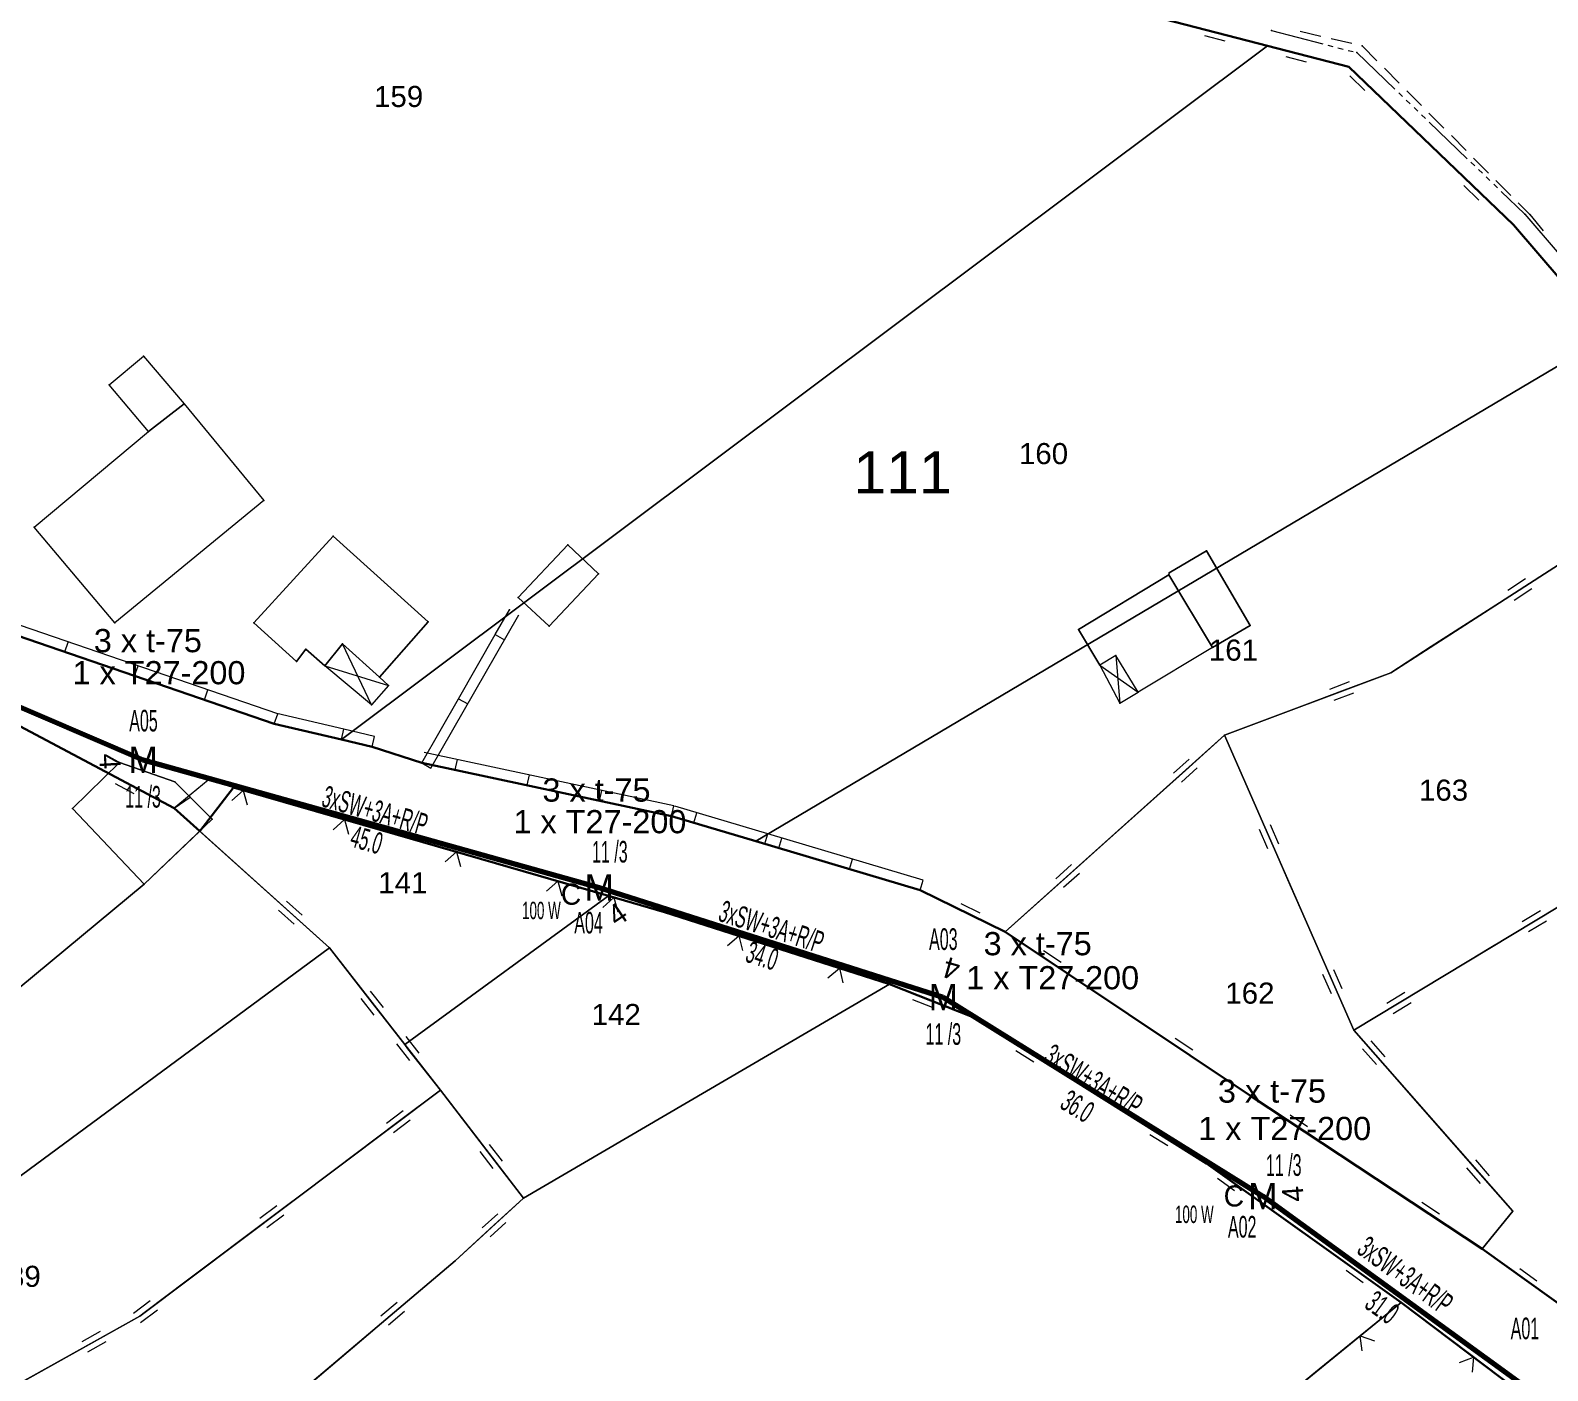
# Model space of a CAD drawing. Header units: millimetres. Extents: x 614452 to 616952, y 4151662 to 4153442.
# Drawn here: x 616003 to 616146.8, y 4152140 to 4152267.1 of the extents above; entities that cross this region are included whole.
import ezdxf
from ezdxf.enums import TextEntityAlignment as Align
from ezdxf.xclip import XClip

# ---------------------------------------------------------------- set-up
doc = ezdxf.new("R2010")
doc.units = ezdxf.units.MM
doc.header["$XCLIPFRAME"] = 2
for name, color, linetype, lineweight in [('01_UYGALAN_TARAMA', 26, 'Continuous', 20), ('02_ADA_ALN_YENI', 7, 'Continuous', 30), ('02_ADA_NO_YENI', 18, 'Continuous', 0), ('03_PARSEL_ALN_ESKI', 18, 'Continuous', 0), ('03_PARSEL_ALN_YENI', 171, 'Continuous', 0), ('03_PARSEL_NO_ESKI', 5, 'Continuous', 0), ('03_PARSEL_SNR_YENI', 5, 'Continuous', 0), ('04_YAPI_ALN_TSCLSIZ', 18, 'Continuous', 0), ('04_YAPI_SNR_TSCLSZ', 77, 'Continuous', 0), ('06_DETAY_SNR_KROKI', 4, 'Continuous', 0), ('06_DETAY_SNR_PAFTA', 26, 'Continuous', 0), ('07_SNRTIP_GECERLI', 30, 'Continuous', 0), ('07_SNRTIP_SABIT', 18, 'Continuous', 0), ('DIREK_OG_YENI', 10, 'Continuous', 25), ('HAT_OG_HAVAI_YENI', 1, 'Continuous', 70), ('NOKTA_DETAY_YENI', 171, 'Continuous', 0), ('NOKTA_PARSEL_ESKI', 6, 'Continuous', 0), ('NOKTA_PARSEL_YENI', 30, 'Continuous', 0), ('NOKTA_YAPI_TSCLSIZ', 77, 'Continuous', 0)]:
    doc.layers.add(name, color=color, linetype=linetype, lineweight=lineweight)
doc.layers.add('LAMBA_GUCU', color=4, linetype='Continuous')
doc.layers.add('Unknown_Point_Feature', color=7, linetype='Continuous')
doc.styles.add('Direk', font='B_CAD')
doc.styles.get("Standard").update_dxf_attribs({"font": 'Arial'})

# ---------------------------------------------------------------- blocks, each defined once
blk = doc.blocks.new('fggg')
at = {"layer": '01_UYGALAN_TARAMA', "color": 252}
for p, q in [((616120.66, 4152267.09, 0.95), (616125.5, 4152265.84, 0.95)), ((616125.98, 4152265.71, 0.95), (616126.47, 4152265.59, 0.95)), ((616126.95, 4152265.46, 0.95), (616127.43, 4152265.34, 0.95)), ((616127.92, 4152265.21, 0.95), (616128.4, 4152265.09, 0.95)), ((616128.75, 4152265, 0.95), (616132.35, 4152261.53, 0.95)), ((616132.71, 4152261.18, 0.95), (616133.07, 4152260.84, 0.95)), ((616133.43, 4152260.49, 0.95), (616133.8, 4152260.14, 0.95)), ((616134.16, 4152259.8, 0.95), (616134.52, 4152259.45, 0.95)), ((616134.88, 4152259.1, 0.95), (616135.24, 4152258.76, 0.95)), ((616135.6, 4152258.41, 0.95), (616139.2, 4152254.94, 0.95)), ((616139.56, 4152254.6, 0.95), (616139.92, 4152254.25, 0.95)), ((616140.28, 4152253.9, 0.95), (616140.64, 4152253.56, 0.95)), ((616141, 4152253.21, 0.95), (616141.36, 4152252.86, 0.95)), ((616141.72, 4152252.52, 0.95), (616142.08, 4152252.17, 0.95)), ((616142.44, 4152251.82, 0.95), (616144.67, 4152249.68, 0.95)), ((616144.67, 4152249.68, 0.95), (616147.93, 4152245.89, 0.95))]:
    blk.add_line(p, q, dxfattribs=at)
for p in [(616120.66, 4152267.09, 637.89), (616128.75, 4152265, 638.4), (616128.75, 4152265, 638.4), (616144.67, 4152249.68, 638.22), (616144.67, 4152249.68, 638.22)]:
    blk.add_point(p, dxfattribs=at)
at = {"layer": '02_ADA_ALN_YENI', "color": 252}
for points in [[(616158.02, 4152139.08, 0), (616140.61, 4152151.54, 0), (616118.76, 4152166, 0), (616095.4, 4152181.6, 0), (616087.34, 4152185.55, 0), (616071.75, 4152190.2, 0), (616063.77, 4152192.58, 0), (616040.08, 4152197.65, 0), (616035.38, 4152199.17, 0), (616032.46, 4152199.85, 0), (616026.09, 4152201.33, 0), (616001.7, 4152209.71, 0), (615982.66, 4152218.83, 0), (615969.54, 4152226.61, 0), (615961.76, 4152231.86, 0), (615958.2, 4152235.85, 0), (615956.4, 4152239.47, 0), (615954.75, 4152243.53, 0), (615953.78, 4152250.05, 0), (615964.12, 4152255.83, 0), (615977.51, 4152267.77, 0)], [(616105.7, 4152269.42, 0), (616120.28, 4152265.64, 0), (616127.99, 4152263.64, 0), (616127.99, 4152263.64, 0), (616143.58, 4152248.65, 0), (616152.63, 4152238.14, 0)], [(615997.4, 4152203.52, 0), (616016.61, 4152193.34, 0), (616019.02, 4152191.17, 0), (616022.22, 4152195.29, 0), (616037.55, 4152190.88, 0), (616037.55, 4152190.88, 0), (616057.77, 4152185.03, 0), (616063.1, 4152183.49, 0), (616084.43, 4152176.65, 0), (616092.42, 4152173.48, 0), (616114.5, 4152159.65, 0), (616132.93, 4152146.46, 0), (616151.77, 4152132.23, 0)]]:
    blk.add_polyline3d(points, dxfattribs=at)
at = {"layer": '03_PARSEL_ALN_ESKI', "color": 252}
for p in [(616038.18, 4152260.84), (616099.33, 4152226.97), (616117.33, 4152208.33), (616137.26, 4152195.05), (616038.58, 4152186.27), (616118.89, 4152175.8), (616058.8, 4152173.77)]:
    blk.add_point(p, dxfattribs=at)
at = {"layer": '03_PARSEL_ALN_YENI', "color": 252}
for points in [[(616120.28, 4152265.64, 0), (616032.46, 4152199.85, 0), (616026.09, 4152201.33, 0), (616001.7, 4152209.71, 0), (615999.9, 4152213.3, 0), (615993.24, 4152222.09, 0), (615987.11, 4152229.42, 0), (615980.66, 4152237.7, 0), (615969.53, 4152249.57, 0), (615965.79, 4152253.71, 0), (615964.12, 4152255.83, 0), (615977.51, 4152267.77, 0), (615986.67, 4152280.66, 0), (615996.93, 4152300.19, 0), (616022.06, 4152310.56, 0), (616044.2, 4152317.23, 0), (616063.31, 4152322.61, 0), (616063.68, 4152318.11, 0), (616069.69, 4152305.89, 0), (616079.55, 4152292.64, 0), (616095.09, 4152279.81, 0), (616105.7, 4152269.42, 0), (616120.28, 4152265.64, 0)], [(616152.63, 4152238.14, 0), (616071.75, 4152190.2, 0), (616063.77, 4152192.58, 0), (616040.08, 4152197.65, 0), (616035.38, 4152199.17, 0), (616032.46, 4152199.85, 0), (616120.28, 4152265.64, 0), (616127.99, 4152263.64, 0), (616143.58, 4152248.65, 0), (616152.63, 4152238.14, 0)], [(616095.4, 4152181.6, 0), (616087.34, 4152185.55, 0), (616071.75, 4152190.2, 0), (616152.63, 4152238.14, 0), (616158.77, 4152231.19, 0), (616161.36, 4152226.24, 0), (616148.41, 4152216.77, 0), (616131.96, 4152206.19, 0), (616116.2, 4152200.25, 0), (616095.4, 4152181.6, 0)], [(616160.69, 4152191.74, 0), (616128.45, 4152172.3, 0), (616116.2, 4152200.25, 0), (616131.96, 4152206.19, 0), (616148.41, 4152216.77, 0), (616160.69, 4152191.74, 0)], [(615915.12, 4152161.26, 0), (615943.07, 4152175.57, 0), (615979, 4152193.67, 0), (615990.4, 4152200.5, 0), (615997.4, 4152203.52, 0), (616016.61, 4152193.34, 0), (616019.02, 4152191.17, 0), (616013.75, 4152186.14, 0), (615943.35, 4152127.7, 0), (615941.4, 4152129.39, 0), (615936.44, 4152139.81, 0), (615927.62, 4152151.86, 0), (615921.49, 4152155.69, 0), (615915.12, 4152161.26, 0)], [(616095.4, 4152181.6, 0), (616116.2, 4152200.25, 0), (616128.45, 4152172.3, 0), (616143.54, 4152155.11, 0), (616140.61, 4152151.54, 0), (616118.76, 4152166, 0), (616095.4, 4152181.6, 0)], [(616031.32, 4152180.08, 0), (616019.02, 4152191.17, 0), (616022.22, 4152195.29, 0), (616037.55, 4152190.88, 0), (616057.77, 4152185.03, 0), (616038.47, 4152170.92, 0), (616031.32, 4152180.08, 0)], [(615943.35, 4152127.7, 0), (616013.75, 4152186.14, 0), (616019.02, 4152191.17, 0), (616031.32, 4152180.08, 0), (615951.16, 4152120.94, 0), (615943.35, 4152127.7, 0)], [(616180.33, 4152160.29, 0), (616158.02, 4152139.08, 0), (616140.61, 4152151.54, 0), (616143.54, 4152155.11, 0), (616128.45, 4152172.3, 0), (616160.69, 4152191.74, 0), (616170.32, 4152174.87, 0), (616180.33, 4152160.29, 0)], [(616038.47, 4152170.92, 0), (616057.77, 4152185.03, 0), (616063.1, 4152183.49, 0), (616084.43, 4152176.65, 0), (616049.72, 4152156.35, 0), (616041.85, 4152166.59, 0), (616038.47, 4152170.92, 0)], [(616013.35, 4152145.17, 0), (615991.45, 4152132.92, 0), (615968, 4152118.93, 0), (615951.16, 4152120.94, 0), (616031.32, 4152180.08, 0), (616038.47, 4152170.92, 0), (616041.85, 4152166.59, 0), (616013.35, 4152145.17, 0)], [(616078.18, 4152106.72, 0), (616053.68, 4152086.71, 0), (616047.04, 4152098.79, 0), (616034.14, 4152116.02, 0), (616022.07, 4152132.47, 0), (616043.24, 4152150.42, 0), (616049.72, 4152156.35, 0), (616084.43, 4152176.65, 0), (616092.42, 4152173.48, 0), (616114.5, 4152159.65, 0), (616132.93, 4152146.46, 0), (616112.54, 4152129.81, 0), (616095.7, 4152117.94, 0), (616078.18, 4152106.72, 0)], [(616013.35, 4152145.17, 0), (616041.85, 4152166.59, 0), (616049.72, 4152156.35, 0), (616043.24, 4152150.42, 0), (616022.07, 4152132.47, 0), (615993.45, 4152120.47, 0), (615989.03, 4152120.8, 0), (615980.7, 4152115.46, 0), (615968, 4152118.93, 0), (615991.45, 4152132.92, 0), (616013.35, 4152145.17, 0)], [(616151.77, 4152132.23, 0), (616166.37, 4152124.64, 0), (616168.52, 4152122.06, 0), (616173.36, 4152099.68, 0), (616176.36, 4152076.66, 0), (616169.17, 4152073.75, 0), (616158.9, 4152069.64, 0), (616141.66, 4152091.31, 0), (616129.61, 4152107.88, 0), (616112.54, 4152129.81, 0), (616132.93, 4152146.46, 0), (616151.77, 4152132.23, 0)]]:
    blk.add_polyline3d(points, close=True, dxfattribs=at)
at = {"layer": '03_PARSEL_SNR_YENI', "color": 252}
for p, q in [((616115.44, 4152266.89, 0.95), (616105.76, 4152269.4, 0.95)), ((616116.27, 4152266.1, 0.95), (616114.33, 4152266.6, 0.95)), ((616120.28, 4152265.64, 0.95), (616115.44, 4152266.89, 0.95)), ((616123.15, 4152264.9, 0.95), (616120.28, 4152265.64, 0.95)), ((616123.98, 4152264.1, 0.95), (616122.04, 4152264.6, 0.95)), ((616127.99, 4152263.64, 0.95), (616123.15, 4152264.9, 0.95)), ((616129.17, 4152262.51, 0.95), (616127.99, 4152263.64, 0.95)), ((616129.5, 4152261.41, 0.95), (616128.06, 4152262.8, 0.95)), ((616132.77, 4152259.05, 0.95), (616129.17, 4152262.51, 0.95)), ((616139.98, 4152252.11, 0.95), (616132.77, 4152259.05, 0.95)), ((616140.31, 4152251.01, 0.95), (616138.87, 4152252.4, 0.95)), ((616143.58, 4152248.65, 0.95), (616139.98, 4152252.11, 0.95)), ((616149.56, 4152241.71, 0.95), (616143.58, 4152248.65, 0.95)), ((616148.41, 4152216.77, 0.95), (616144.2, 4152214.06, 0.95)), ((616144.74, 4152215.08, 0.95), (616143.05, 4152214, 0.95)), ((616145.34, 4152214.13, 0.95), (616143.66, 4152213.05, 0.95)), ((616144.2, 4152214.06, 0.95), (616135.79, 4152208.66, 0.95)), ((616026.42, 4152202.28, 0.95), (616002.03, 4152210.66, 0.95)), ((616006.23, 4152208.16, 0.95), (616001.7, 4152209.71, 0.95)), ((616006.23, 4152208.16, 0.95), (616006.56, 4152209.1, 0.95)), ((616135.79, 4152208.66, 0.95), (616131.96, 4152206.19, 0.95)), ((616012.85, 4152205.88, 0.95), (616006.23, 4152208.16, 0.95)), ((616012.85, 4152205.88, 0.95), (616013.18, 4152206.83, 0.95)), ((616019.47, 4152203.61, 0.95), (616012.85, 4152205.88, 0.95)), ((616131.96, 4152206.19, 0.95), (616127.28, 4152204.43, 0.95)), ((616019.47, 4152203.61, 0.95), (616019.8, 4152204.55, 0.95)), ((616127.28, 4152204.43, 0.95), (616117.93, 4152200.9, 0.95)), ((616128.02, 4152205.31, 0.95), (616126.15, 4152204.6, 0.95)), ((616128.42, 4152204.26, 0.95), (616126.55, 4152203.55, 0.95)), ((616003.36, 4152200.36, 0.95), (615998.94, 4152202.7, 0.95)), ((616026.09, 4152201.33, 0.95), (616019.47, 4152203.61, 0.95)), ((616026.09, 4152201.33, 0.95), (616026.42, 4152202.28, 0.95)), ((616032.46, 4152199.85, 0.95), (616026.09, 4152201.33, 0.95)), ((616032.69, 4152200.82, 0.95), (616026.32, 4152202.31, 0.95)), ((616012.19, 4152195.68, 0.95), (616003.36, 4152200.36, 0.95)), ((616032.46, 4152199.85, 0.95), (616032.69, 4152200.82, 0.95)), ((616035.38, 4152199.17, 0.95), (616032.46, 4152199.85, 0.95)), ((616035.61, 4152200.14, 0.95), (616032.69, 4152200.82, 0.95)), ((616035.38, 4152199.17, 0.95), (616035.61, 4152200.14, 0.95)), ((616116.2, 4152200.25, 0.95), (616112.48, 4152196.91, 0.95)), ((616117.93, 4152200.9, 0.95), (616116.2, 4152200.25, 0.95)), ((616116.41, 4152199.78, 0.95), (616116.2, 4152200.25, 0.95)), ((616120.43, 4152190.62, 0.95), (616116.41, 4152199.78, 0.95)), ((616063.98, 4152193.56, 0.95), (616040.29, 4152198.63, 0.95)), ((616043.24, 4152196.98, 0.95), (616040.08, 4152197.65, 0.95)), ((616043.24, 4152196.98, 0.95), (616043.45, 4152197.95, 0.95)), ((616050.08, 4152195.51, 0.95), (616043.24, 4152196.98, 0.95)), ((616112.48, 4152196.91, 0.95), (616105.03, 4152190.24, 0.95)), ((616112.85, 4152198, 0.95), (616111.36, 4152196.66, 0.95)), ((616113.6, 4152197.16, 0.95), (616112.11, 4152195.82, 0.95)), ((616012.81, 4152194.71, 0.95), (616011.05, 4152195.65, 0.95)), ((616016.61, 4152193.34, 0.95), (616012.19, 4152195.68, 0.95)), ((616019.81, 4152195.99, 0.95), (616016.61, 4152193.34, 0.95)), ((616023.14, 4152195.03, 0.95), (616019.81, 4152195.99, 0.95)), ((616050.08, 4152195.51, 0.95), (616050.29, 4152196.49, 0.95)), ((616056.93, 4152194.05, 0.95), (616050.08, 4152195.51, 0.95)), ((616016.61, 4152193.34, 0.95), (616018.11, 4152194.37, 0.95)), ((616022.08, 4152194.06, 0.95), (616023.14, 4152195.03, 0.95)), ((616027.94, 4152193.65, 0.95), (616023.14, 4152195.03, 0.95)), ((616023.14, 4152195.03, 0.95), (616023.52, 4152193.65, 0.95)), ((616056.93, 4152194.05, 0.95), (616057.14, 4152195.02, 0.95)), ((616063.77, 4152192.58, 0.95), (616056.93, 4152194.05, 0.95)), ((616020.18, 4152190.12, 0.95), (616016.61, 4152193.34, 0.95)), ((616032.75, 4152192.26, 0.95), (616027.94, 4152193.65, 0.95)), ((616063.77, 4152192.58, 0.95), (616063.98, 4152193.56, 0.95)), ((616065.88, 4152191.95, 0.95), (616063.77, 4152192.58, 0.95)), ((616072.88, 4152190.91, 0.95), (616064.06, 4152193.54, 0.95)), ((616065.88, 4152191.95, 0.95), (616066.17, 4152192.91, 0.95)), ((616031.69, 4152191.3, 0.95), (616032.75, 4152192.26, 0.95)), ((616037.55, 4152190.88, 0.95), (616032.75, 4152192.26, 0.95)), ((616032.75, 4152192.26, 0.95), (616033.13, 4152190.88, 0.95)), ((616072.59, 4152189.95, 0.95), (616065.88, 4152191.95, 0.95)), ((616120.31, 4152189.48, 0.95), (616119.51, 4152191.31, 0.95)), ((616121.34, 4152189.93, 0.95), (616120.54, 4152191.76, 0.95)), ((616027.61, 4152183.43, 0.95), (616020.18, 4152190.12, 0.95)), ((616038.56, 4152190.59, 0.95), (616037.55, 4152190.88, 0.95)), ((616043.36, 4152189.2, 0.95), (616038.56, 4152190.59, 0.95)), ((616072.59, 4152189.95, 0.95), (616072.88, 4152190.91, 0.95)), ((616073.93, 4152189.55, 0.95), (616072.59, 4152189.95, 0.95)), ((616087.63, 4152186.5, 0.95), (616072.88, 4152190.91, 0.95)), ((616073.93, 4152189.55, 0.95), (616074.21, 4152190.51, 0.95)), ((616105.03, 4152190.24, 0.95), (616101.31, 4152186.9, 0.95)), ((616122.43, 4152186.04, 0.95), (616120.43, 4152190.62, 0.95)), ((616042.3, 4152188.24, 0.95), (616043.36, 4152189.2, 0.95)), ((616048.16, 4152187.81, 0.95), (616043.36, 4152189.2, 0.95)), ((616043.36, 4152189.2, 0.95), (616043.74, 4152187.82, 0.95)), ((616080.64, 4152187.55, 0.95), (616073.93, 4152189.55, 0.95)), ((616080.64, 4152187.55, 0.95), (616080.92, 4152188.51, 0.95)), ((616052.97, 4152186.42, 0.95), (616048.16, 4152187.81, 0.95)), ((616087.34, 4152185.55, 0.95), (616080.64, 4152187.55, 0.95)), ((616101.31, 4152186.9, 0.95), (616095.4, 4152181.6, 0.95)), ((616101.68, 4152187.99, 0.95), (616100.19, 4152186.65, 0.95)), ((616102.43, 4152187.15, 0.95), (616100.94, 4152185.81, 0.95)), ((616145.58, 4152182.63, 0.95), (616154.14, 4152187.79, 0.95)), ((616051.91, 4152185.46, 0.95), (616052.97, 4152186.42, 0.95)), ((616057.77, 4152185.03, 0.95), (616052.97, 4152186.42, 0.95)), ((616052.97, 4152186.42, 0.95), (616053.35, 4152185.04, 0.95)), ((616087.34, 4152185.55, 0.95), (616087.63, 4152186.5, 0.95)), ((616087.34, 4152185.55, 0.95), (616091.83, 4152183.35, 0.95)), ((616126.45, 4152176.88, 0.95), (616122.43, 4152186.04, 0.95)), ((616028.73, 4152183.18, 0.95), (616027.24, 4152184.51, 0.95)), ((616057.24, 4152183.91, 0.95), (616058.3, 4152184.88, 0.95)), ((616058.3, 4152184.88, 0.95), (616057.77, 4152185.03, 0.95)), ((616063.1, 4152183.49, 0.95), (616058.3, 4152184.88, 0.95)), ((616058.3, 4152184.88, 0.95), (616058.68, 4152183.5, 0.95)), ((616091.18, 4152184.29, 0.95), (616092.98, 4152183.41, 0.95)), ((616027.97, 4152182.34, 0.95), (616026.49, 4152183.68, 0.95)), ((616031.32, 4152180.08, 0.95), (616027.61, 4152183.43, 0.95)), ((616065.39, 4152182.76, 0.95), (616063.1, 4152183.49, 0.95)), ((616070.15, 4152181.23, 0.95), (616065.39, 4152182.76, 0.95)), ((616091.83, 4152183.35, 0.95), (616095.4, 4152181.6, 0.95)), ((616141.3, 4152180.05, 0.95), (616145.58, 4152182.63, 0.95)), ((616144.43, 4152182.59, 0.95), (616146.15, 4152183.63, 0.95)), ((616145.01, 4152181.63, 0.95), (616146.73, 4152182.66, 0.95)), ((616069.06, 4152180.3, 0.95), (616070.15, 4152181.23, 0.95)), ((616074.91, 4152179.71, 0.95), (616070.15, 4152181.23, 0.95)), ((616070.15, 4152181.23, 0.95), (616070.49, 4152179.84, 0.95)), ((616095.4, 4152181.6, 0.95), (616099.56, 4152178.83, 0.95)), ((616035.4, 4152174.86, 0.95), (616031.32, 4152180.08, 0.95)), ((616079.67, 4152178.18, 0.95), (616074.91, 4152179.71, 0.95)), ((616099.04, 4152179.85, 0.95), (616100.7, 4152178.74, 0.95)), ((616132.74, 4152174.88, 0.95), (616141.3, 4152180.05, 0.95)), ((616078.58, 4152177.25, 0.95), (616079.67, 4152178.18, 0.95)), ((616084.43, 4152176.65, 0.95), (616079.67, 4152178.18, 0.95)), ((616079.67, 4152178.18, 0.95), (616080.01, 4152176.79, 0.95)), ((616099.56, 4152178.83, 0.95), (616107.87, 4152173.27, 0.95)), ((616126.33, 4152175.74, 0.95), (616125.53, 4152177.57, 0.95)), ((616128.45, 4152172.3, 0.95), (616126.45, 4152176.88, 0.95)), ((616127.36, 4152176.19, 0.95), (616126.56, 4152178.02, 0.95)), ((616035.57, 4152173.72, 0.95), (616034.34, 4152175.3, 0.95)), ((616036.46, 4152174.42, 0.95), (616035.23, 4152175.99, 0.95)), ((616087.77, 4152175.33, 0.95), (616084.43, 4152176.65, 0.95)), ((616092.42, 4152173.48, 0.95), (616087.77, 4152175.33, 0.95)), ((616131.59, 4152174.85, 0.95), (616133.3, 4152175.88, 0.95)), ((616038.47, 4152170.92, 0.95), (616035.4, 4152174.86, 0.95)), ((616088.49, 4152174.44, 0.95), (616086.63, 4152175.17, 0.95)), ((616128.45, 4152172.3, 0.95), (616132.74, 4152174.88, 0.95)), ((616132.17, 4152173.88, 0.95), (616133.88, 4152174.92, 0.95)), ((616097.55, 4152170.26, 0.95), (616092.42, 4152173.48, 0.95)), ((616107.87, 4152173.27, 0.95), (616112.03, 4152170.5, 0.95)), ((616038.95, 4152169.4, 0.95), (616037.72, 4152170.98, 0.95)), ((616038.77, 4152170.53, 0.95), (616038.47, 4152170.92, 0.95)), ((616039.83, 4152170.09, 0.95), (616038.6, 4152171.67, 0.95)), ((616111.51, 4152171.52, 0.95), (616113.18, 4152170.41, 0.95)), ((616130.35, 4152170.14, 0.95), (616128.45, 4152172.3, 0.95)), ((616131.43, 4152169.76, 0.95), (616130.11, 4152171.26, 0.95)), ((616041.85, 4152166.59, 0.95), (616038.77, 4152170.53, 0.95)), ((616098.1, 4152169.26, 0.95), (616096.41, 4152170.32, 0.95)), ((616101.79, 4152167.61, 0.95), (616097.55, 4152170.26, 0.95)), ((616112.03, 4152170.5, 0.95), (616118.76, 4152166, 0.95)), ((616130.59, 4152169.02, 0.95), (616129.27, 4152170.52, 0.95)), ((616133.65, 4152166.38, 0.95), (616130.35, 4152170.14, 0.95)), ((616041.85, 4152166.59, 0.95), (616037.85, 4152163.59, 0.95)), ((616046.67, 4152160.32, 0.95), (616041.85, 4152166.59, 0.95)), ((616110.27, 4152162.3, 0.95), (616101.79, 4152167.61, 0.95)), ((616118.76, 4152166, 0.95), (616122.93, 4152163.24, 0.95)), ((616140.24, 4152158.86, 0.95), (616133.65, 4152166.38, 0.95)), ((616038.32, 4152164.64, 0.95), (616036.72, 4152163.44, 0.95)), ((616038.99, 4152163.74, 0.95), (616037.39, 4152162.54, 0.95)), ((616122.41, 4152164.26, 0.95), (616124.07, 4152163.16, 0.95)), ((616037.85, 4152163.59, 0.95), (616029.86, 4152157.58, 0.95)), ((616110.82, 4152161.3, 0.95), (616109.12, 4152162.36, 0.95)), ((616114.5, 4152159.65, 0.95), (616110.27, 4152162.3, 0.95)), ((616122.93, 4152163.24, 0.95), (616131.27, 4152157.72, 0.95)), ((616047.73, 4152159.87, 0.95), (616046.51, 4152161.45, 0.95)), ((616046.84, 4152159.18, 0.95), (616045.62, 4152160.77, 0.95)), ((616049.72, 4152156.35, 0.95), (616046.67, 4152160.32, 0.95)), ((616116.67, 4152158.1, 0.95), (616114.5, 4152159.65, 0.95)), ((616141.33, 4152158.48, 0.95), (616140.01, 4152159.99, 0.95)), ((616117.15, 4152157.06, 0.95), (616115.53, 4152158.23, 0.95)), ((616120.73, 4152155.19, 0.95), (616116.67, 4152158.1, 0.95)), ((616140.48, 4152157.74, 0.95), (616139.16, 4152159.24, 0.95)), ((616143.54, 4152155.11, 0.95), (616140.24, 4152158.86, 0.95)), ((616029.86, 4152157.58, 0.95), (616025.86, 4152154.58, 0.95)), ((616131.27, 4152157.72, 0.95), (616135.44, 4152154.96, 0.95)), ((616026.32, 4152155.63, 0.95), (616024.72, 4152154.43, 0.95)), ((616046.92, 4152153.79, 0.95), (616049.72, 4152156.35, 0.95)), ((616128.86, 4152149.37, 0.95), (616120.73, 4152155.19, 0.95)), ((616134.91, 4152155.98, 0.95), (616136.58, 4152154.88, 0.95)), ((616140.61, 4152151.54, 0.95), (616143.54, 4152155.11, 0.95)), ((616025.86, 4152154.58, 0.95), (616017.87, 4152148.57, 0.95)), ((616027, 4152154.73, 0.95), (616025.4, 4152153.53, 0.95)), ((616043.24, 4152150.42, 0.95), (616046.92, 4152153.79, 0.95)), ((616045.81, 4152153.53, 0.95), (616047.28, 4152154.88, 0.95)), ((616046.57, 4152152.7, 0.95), (616048.04, 4152154.05, 0.95)), ((616135.44, 4152154.96, 0.95), (616140.61, 4152151.54, 0.95)), ((616140.61, 4152151.54, 0.95), (616144.67, 4152148.63, 0.95)), ((616037.33, 4152145.41, 0.95), (616043.24, 4152150.42, 0.95)), ((616129.35, 4152148.33, 0.95), (616127.72, 4152149.5, 0.95)), ((616132.93, 4152146.46, 0.95), (616128.86, 4152149.37, 0.95)), ((616144.19, 4152149.67, 0.95), (616145.81, 4152148.51, 0.95)), ((616017.87, 4152148.57, 0.95), (616013.87, 4152145.57, 0.95)), ((616144.67, 4152148.63, 0.95), (616152.81, 4152142.81, 0.95)), ((616014.33, 4152146.62, 0.95), (616012.73, 4152145.42, 0.95)), ((616036.2, 4152145.19, 0.95), (616037.73, 4152146.48, 0.95)), ((616132.93, 4152146.46, 0.95), (616129.06, 4152143.3, 0.95)), ((616135.82, 4152144.28, 0.95), (616132.93, 4152146.46, 0.95)), ((616013.35, 4152145.17, 0.95), (616008.98, 4152142.73, 0.95)), ((616013.87, 4152145.57, 0.95), (616013.35, 4152145.17, 0.95)), ((616015.01, 4152145.72, 0.95), (616013.41, 4152144.52, 0.95)), ((616033.51, 4152142.17, 0.95), (616037.33, 4152145.41, 0.95)), ((616036.93, 4152144.33, 0.95), (616038.45, 4152145.62, 0.95)), ((616009.58, 4152143.71, 0.95), (616007.84, 4152142.73, 0.95)), ((616139.81, 4152141.27, 0.95), (616135.82, 4152144.28, 0.95)), ((616008.98, 4152142.73, 0.95), (616000.26, 4152137.85, 0.95)), ((616010.13, 4152142.73, 0.95), (616008.38, 4152141.75, 0.95)), ((616025.88, 4152135.71, 0.95), (616033.51, 4152142.17, 0.95)), ((616129.06, 4152143.3, 0.95), (616125.18, 4152140.14, 0.95)), ((616129.25, 4152141.88, 0.95), (616129.06, 4152143.3, 0.95)), ((616129.06, 4152143.3, 0.95), (616130.41, 4152142.83, 0.95)), ((616138.47, 4152140.75, 0.95), (616139.81, 4152141.27, 0.95)), ((616139.81, 4152141.27, 0.95), (616139.67, 4152139.84, 0.95)), ((616143.79, 4152138.25, 0.95), (616139.81, 4152141.27, 0.95)), ((616125.18, 4152140.14, 0.95), (616121.31, 4152136.97, 0.95))]:
    blk.add_line(p, q, dxfattribs=at)
for p in [(616120.28, 4152265.64, 638.4), (616120.28, 4152265.64, 637.89), (616127.99, 4152263.64, 638.4), (616127.99, 4152263.64, 638.4), (616143.58, 4152248.65, 638.22), (616143.58, 4152248.65, 638.22), (616131.96, 4152206.19, 636.93), (616131.96, 4152206.19, 636.93), (616026.09, 4152201.33, 629.07), (616026.09, 4152201.33, 629.07), (616032.46, 4152199.85, 630.2), (616032.46, 4152199.85, 629.07), (616116.2, 4152200.25, 634.29), (616116.2, 4152200.25, 634.29), (616116.2, 4152200.25, 634.29), (616035.38, 4152199.17, 630.2), (616040.08, 4152197.65, 630.08), (616019.81, 4152195.99, 629.37), (616019.81, 4152195.99, 629.37), (616018.11, 4152194.37, 629.08), (616016.61, 4152193.34, 629.37), (616016.61, 4152193.34, 629.08), (616016.61, 4152193.34, 629.08), (616016.61, 4152193.34, 629.08), (616063.77, 4152192.58, 630.77), (616063.77, 4152192.58, 630.77), (616037.55, 4152190.88, 629.78), (616037.55, 4152190.88, 629.78), (616072.59, 4152189.95, 632.12), (616072.59, 4152189.95, 630.77), (616087.34, 4152185.55, 632.12), (616087.34, 4152185.55, 632.12), (616057.77, 4152185.03, 630.94), (616057.77, 4152185.03, 629.78), (616063.1, 4152183.49, 630.94), (616063.1, 4152183.49, 630.94), (616095.4, 4152181.6, 632.46), (616095.4, 4152181.6, 632.46), (616095.4, 4152181.6, 632.46), (616031.32, 4152180.08, 628.96), (616031.32, 4152180.08, 628.96), (616084.43, 4152176.65, 632.01), (616084.43, 4152176.65, 632.01), (616092.42, 4152173.48, 632.64), (616092.42, 4152173.48, 632.64), (616038.47, 4152170.92, 629.01), (616038.47, 4152170.92, 628.96), (616128.45, 4152172.3, 635.17), (616128.45, 4152172.3, 635.17), (616128.45, 4152172.3, 635.17), (616041.85, 4152166.59, 629.01), (616041.85, 4152166.59, 629.01), (616041.85, 4152166.59, 629.01), (616118.76, 4152166, 633.9), (616118.76, 4152166, 633.9), (616114.5, 4152159.65, 633.87), (616114.5, 4152159.65, 633.87), (616049.72, 4152156.35, 629.95), (616049.72, 4152156.35, 629.95), (616143.54, 4152155.11, 635.45), (616143.54, 4152155.11, 635.45), (616140.61, 4152151.54, 634.75), (616140.61, 4152151.54, 634.75), (616140.61, 4152151.54, 634.75), (616043.24, 4152150.42, 628.96), (616043.24, 4152150.42, 628.96), (616132.93, 4152146.46, 634.27), (616132.93, 4152146.46, 634.27), (616132.93, 4152146.46, 634.27), (616013.35, 4152145.17, 626.93), (616013.35, 4152145.17, 626.93)]:
    blk.add_point(p, dxfattribs=at)
at = {"layer": '04_YAPI_ALN_TSCLSIZ', "color": 252}
for points in [[(616013.7, 4152236.2, 0), (616017.56, 4152231.69, 0), (616014.15, 4152229.06, 0), (616010.42, 4152233.49, 0), (616013.7, 4152236.2, 0)], [(616025.1, 4152222.51, 0), (616010.98, 4152210.91, 0), (616003.33, 4152219.99, 0), (616014.15, 4152229.06, 0), (616017.56, 4152231.69, 0), (616025.1, 4152222.51, 0)], [(616036.08, 4152205.75, 0), (616032.56, 4152208.92, 0), (616030.87, 4152206.85, 0), (616029.08, 4152208.43, 0), (616028.2, 4152207.25, 0), (616024.14, 4152210.93, 0), (616031.66, 4152219.13, 0), (616040.69, 4152211.02, 0), (616036.08, 4152205.75, 0)], [(616049.21, 4152213.33, 0), (616053.93, 4152218.31, 0), (616056.84, 4152215.55, 0), (616052.15, 4152210.61, 0), (616049.21, 4152213.33, 0)], [(616115.05, 4152208.59, 0), (616110.92, 4152215.46, 0), (616110.94, 4152215.65, 0), (616114.49, 4152217.76, 0), (616118.63, 4152210.67, 0), (616115.05, 4152208.59, 0)], [(616110.92, 4152215.46, 0), (616115.05, 4152208.59, 0), (616107.99, 4152204.34, 0), (616105.89, 4152207.82, 0), (616104.36, 4152206.9, 0), (616102.34, 4152210.3, 0), (616110.92, 4152215.46, 0)], [(616018.11, 4152194.37, 0), (616020.2, 4152192.3, 0), (616013.75, 4152186.14, 0), (616006.95, 4152193.3, 0), (616011.42, 4152197.67, 0), (616016.66, 4152195.84, 0), (616018.11, 4152194.37, 0)]]:
    blk.add_polyline3d(points, close=True, dxfattribs=at)
at = {"layer": '04_YAPI_SNR_TSCLSZ', "color": 252}
for p, q in [((616010.42, 4152233.49, 630.28), (616013.7, 4152236.2, 630.83)), ((616013.7, 4152236.2, 630.83), (616017.56, 4152231.69, 632.44)), ((616014.15, 4152229.06, 630.77), (616010.42, 4152233.49, 630.28)), ((616017.56, 4152231.69, 632.44), (616014.15, 4152229.06, 630.77)), ((616017.56, 4152231.69, 632.44), (616025.1, 4152222.51, 629.5)), ((616003.33, 4152219.99, 630.52), (616014.15, 4152229.06, 630.77)), ((616025.1, 4152222.51, 629.5), (616010.98, 4152210.91, 630.09)), ((616010.98, 4152210.91, 630.09), (616003.33, 4152219.99, 630.52)), ((616031.66, 4152219.13, 633.54), (616024.14, 4152210.93, 630.06)), ((616040.69, 4152211.02, 630.94), (616031.66, 4152219.13, 633.54)), ((616053.93, 4152218.31, 631.16), (616049.21, 4152213.33, 632.48)), ((616056.84, 4152215.55, 635.13), (616053.93, 4152218.31, 631.16)), ((616114.49, 4152217.76, 634.81), (616110.94, 4152215.65, 634.13)), ((616118.63, 4152210.67, 634.8), (616114.49, 4152217.76, 634.81)), ((616052.15, 4152210.61, 632.37), (616056.84, 4152215.55, 635.13)), ((616110.94, 4152215.65, 634.13), (616110.92, 4152215.46, 634.19)), ((616110.92, 4152215.46, 634.19), (616102.34, 4152210.3, 633.97)), ((616110.92, 4152215.46, 634.19), (616115.05, 4152208.59, 634.58)), ((616049.21, 4152213.33, 632.48), (616052.15, 4152210.61, 632.37)), ((616024.14, 4152210.93, 630.06), (616028.2, 4152207.25, 630.28)), ((616036.08, 4152205.75, 633.62), (616040.69, 4152211.02, 630.94)), ((616102.34, 4152210.3, 633.97), (616104.36, 4152206.9, 634.01)), ((616115.05, 4152208.59, 634.58), (616118.63, 4152210.67, 634.8)), ((616028.2, 4152207.25, 630.28), (616029.08, 4152208.43, 629.59)), ((616029.08, 4152208.43, 629.59), (616030.87, 4152206.85, 633.21)), ((616030.87, 4152206.85, 633.21), (616032.56, 4152208.92, 633.84)), ((616032.56, 4152208.92, 633.84), (616036.08, 4152205.75, 633.62)), ((616035.32, 4152203.14, 629.53), (616032.56, 4152208.92, 633.84)), ((616115.05, 4152208.59, 634.58), (616107.99, 4152204.34, 634.39)), ((616105.89, 4152207.82, 634.14), (616104.36, 4152206.9, 634.01)), ((616104.36, 4152206.9, 634.01), (616106.28, 4152203.31, 634.37)), ((616104.36, 4152206.9, 634.01), (616107.99, 4152204.34, 634.39)), ((616107.99, 4152204.34, 634.39), (616105.89, 4152207.82, 634.14)), ((616105.89, 4152207.82, 634.14), (616106.28, 4152203.31, 634.37)), ((616035.32, 4152203.14, 629.53), (616030.87, 4152206.85, 633.21)), ((616030.87, 4152206.85, 633.21), (616036.91, 4152204.99, 630.75)), ((616036.08, 4152205.75, 633.62), (616036.91, 4152204.99, 630.75)), ((616036.91, 4152204.99, 630.75), (616035.32, 4152203.14, 629.53)), ((616106.28, 4152203.31, 634.37), (616107.99, 4152204.34, 634.39)), ((616011.42, 4152197.67, 628.46), (616006.95, 4152193.3, 627.35)), ((616016.66, 4152195.84, 628.81), (616011.42, 4152197.67, 628.46)), ((616016.66, 4152195.84, 628.81), (616018.11, 4152194.37, 629.08)), ((616018.11, 4152194.37, 629.08), (616020.2, 4152192.3, 628.85)), ((616006.95, 4152193.3, 627.35), (616013.75, 4152186.14, 628.72)), ((616013.75, 4152186.14, 628.72), (616020.2, 4152192.3, 628.85))]:
    blk.add_line(p, q, dxfattribs=at)
at = {"layer": '06_DETAY_SNR_KROKI', "color": 252}
for p, q in [((616040.95, 4152197.15, 0.95), (616049.27, 4152211.67, 0.95)), ((616047.05, 4152209.8, 0.95), (616048.4, 4152212.16, 0.95)), ((616043.56, 4152203.72, 0.95), (616047.05, 4152209.8, 0.95)), ((616047.05, 4152209.8, 0.95), (616047.91, 4152209.3, 0.95)), ((616040.08, 4152197.65, 0.95), (616043.56, 4152203.72, 0.95)), ((616043.56, 4152203.72, 0.95), (616044.43, 4152203.23, 0.95)), ((616040.08, 4152197.65, 0.95), (616040.95, 4152197.15, 0.95))]:
    blk.add_line(p, q, dxfattribs=at)
for p in [(616048.4, 4152212.16, 632.53), (616040.08, 4152197.65, 630.08)]:
    blk.add_point(p, dxfattribs=at)
at = {"layer": '06_DETAY_SNR_PAFTA', "color": 252}
for p, q in [((616123.38, 4152267.03, 0.95), (616125.33, 4152266.57, 0.95)), ((616126.3, 4152266.34, 0.95), (616128.25, 4152265.88, 0.95)), ((616129.22, 4152265.65, 0.95), (616129.24, 4152265.65, 0.95)), ((616129.24, 4152265.65, 0.95), (616130.65, 4152264.23, 0.95)), ((616131.36, 4152263.52, 0.95), (616132.76, 4152262.1, 0.95)), ((616133.47, 4152261.39, 0.95), (616134.88, 4152259.97, 0.95)), ((616135.58, 4152259.26, 0.95), (616136.99, 4152257.84, 0.95)), ((616137.7, 4152257.13, 0.95), (616139.1, 4152255.71, 0.95)), ((616139.81, 4152255, 0.95), (616141.22, 4152253.58, 0.95)), ((616141.92, 4152252.87, 0.95), (616143.33, 4152251.45, 0.95)), ((616144.04, 4152250.74, 0.95), (616145.14, 4152249.63, 0.95)), ((616145.14, 4152249.63, 0.95), (616146.42, 4152248.09, 0.95))]:
    blk.add_line(p, q, dxfattribs=at)
for p in [(616129.24, 4152265.65, 638.69), (616129.24, 4152265.65, 638.69), (616145.14, 4152249.63, 638.52), (616145.14, 4152249.63, 638.52)]:
    blk.add_point(p, dxfattribs=at)
at = {"layer": '07_SNRTIP_GECERLI', "color": 252}
for points in [[(616032.46, 4152199.85, 0), (616120.28, 4152265.64, 0)], [(616071.75, 4152190.2, 0), (616152.63, 4152238.14, 638.23)], [(616035.38, 4152199.17, 630.2), (616040.08, 4152197.65, 630.08)], [(616019.02, 4152191.17, 0), (616022.22, 4152195.29, 0)], [(615943.35, 4152127.7, 0), (616013.75, 4152186.14, 0), (616019.02, 4152191.17, 0)], [(616038.47, 4152170.92, 0), (616057.77, 4152185.03, 0)], [(615951.16, 4152120.94, 624.34), (616031.32, 4152180.08, 628.96)], [(616049.72, 4152156.35, 629.95), (616084.43, 4152176.65, 632.01)]]:
    blk.add_polyline3d(points, dxfattribs=at)
at = {"layer": '07_SNRTIP_SABIT', "color": 252}
for points in [[(616063.31, 4152322.61, 638.64), (616063.68, 4152318.11, 638.39), (616069.69, 4152305.89, 638.17), (616079.55, 4152292.64, 637.95), (616095.09, 4152279.81, 638.1), (616105.7, 4152269.42, 637.89), (616120.28, 4152265.64, 637.89)], [(616120.28, 4152265.64, 0), (616127.99, 4152263.64, 638.4), (616143.58, 4152248.65, 638.22), (616152.63, 4152238.14, 638.23)], [(616116.2, 4152200.25, 634.29), (616131.96, 4152206.19, 636.93), (616148.41, 4152216.77, 637.56)], [(616032.46, 4152199.85, 0), (616026.09, 4152201.33, 629.07), (616001.7, 4152209.71, 627.99)], [(615997.4, 4152203.52, 628.9), (616016.61, 4152193.34, 0), (616019.02, 4152191.17, 629.08)], [(616032.46, 4152199.85, 0), (616035.38, 4152199.17, 630.2)], [(616095.4, 4152181.6, 632.46), (616116.2, 4152200.25, 634.29)], [(616116.2, 4152200.25, 634.29), (616128.45, 4152172.3, 635.17)], [(616040.08, 4152197.65, 630.08), (616063.77, 4152192.58, 630.77), (616071.75, 4152190.2, 630.77)], [(616022.22, 4152195.29, 0), (616037.55, 4152190.88, 629.78), (616057.77, 4152185.03, 629.78)], [(616019.02, 4152191.17, 0), (616031.32, 4152180.08, 628.96)], [(616128.45, 4152172.3, 635.17), (616160.69, 4152191.74, 637.57)], [(616071.75, 4152190.2, 0), (616087.34, 4152185.55, 632.12), (616095.4, 4152181.6, 632.46)], [(616057.77, 4152185.03, 0), (616063.1, 4152183.49, 630.94), (616084.43, 4152176.65, 632.01)], [(616140.61, 4152151.54, 634.75), (616118.76, 4152166, 633.9), (616095.4, 4152181.6, 632.46)], [(616031.32, 4152180.08, 628.96), (616038.47, 4152170.92, 0)], [(616084.43, 4152176.65, 632.01), (616092.42, 4152173.48, 632.64), (616114.5, 4152159.65, 633.87), (616132.93, 4152146.46, 634.27)], [(616038.47, 4152170.92, 0), (616041.85, 4152166.59, 629.01)], [(616128.45, 4152172.3, 635.17), (616143.54, 4152155.11, 635.45)], [(615968, 4152118.93, 624.36), (615991.45, 4152132.92, 625.67), (616013.35, 4152145.17, 626.93), (616041.85, 4152166.59, 629.01)], [(616041.85, 4152166.59, 629.01), (616049.72, 4152156.35, 629.95)], [(616049.72, 4152156.35, 629.95), (616043.24, 4152150.42, 628.96), (616022.07, 4152132.47, 626.93)], [(616143.54, 4152155.11, 635.45), (616140.61, 4152151.54, 634.75)], [(616140.61, 4152151.54, 634.75), (616158.02, 4152139.08, 635.34)], [(616132.93, 4152146.46, 634.27), (616112.54, 4152129.81, 632.23)], [(616132.93, 4152146.46, 634.27), (616151.77, 4152132.23, 635.6), (616166.37, 4152124.64, 636.36), (616168.52, 4152122.06, 636.38)]]:
    blk.add_polyline3d(points, dxfattribs=at)
at = {"layer": 'NOKTA_DETAY_YENI', "color": 252}
for p in [(616129.24, 4152265.65, 638.69), (616145.14, 4152249.63, 638.52), (616048.4, 4152212.16, 632.53)]:
    blk.add_point(p, dxfattribs=at)
at = {"layer": 'NOKTA_PARSEL_ESKI', "color": 252}
blk.add_point((616013.75, 4152186.14, 628.72), dxfattribs=at)
at = {"layer": 'NOKTA_PARSEL_YENI', "color": 252}
for p in [(616120.28, 4152265.64), (616127.99, 4152263.64, 638.4), (616143.58, 4152248.65, 638.22), (616131.96, 4152206.19, 636.93), (616026.09, 4152201.33, 629.07), (616032.46, 4152199.85), (616116.2, 4152200.25, 634.29), (616035.38, 4152199.17, 630.2), (616040.08, 4152197.65, 630.08), (616022.22, 4152195.29), (616016.61, 4152193.34), (616063.77, 4152192.58, 630.77), (616019.02, 4152191.17, 629.08), (616037.55, 4152190.88, 629.78), (616071.75, 4152190.2), (616087.34, 4152185.55, 632.12), (616057.77, 4152185.03), (616063.1, 4152183.49, 630.94), (616095.4, 4152181.6, 632.46), (616031.32, 4152180.08, 628.96), (616084.43, 4152176.65, 632.01), (616092.42, 4152173.48, 632.64), (616038.47, 4152170.92), (616128.45, 4152172.3, 635.17), (616041.85, 4152166.59, 629.01), (616118.76, 4152166, 633.9), (616114.5, 4152159.65, 633.87), (616049.72, 4152156.35, 629.95), (616143.54, 4152155.11, 635.45), (616140.61, 4152151.54, 634.75), (616043.24, 4152150.42, 628.96), (616132.93, 4152146.46, 634.27), (616013.35, 4152145.17, 626.93)]:
    blk.add_point(p, dxfattribs=at)
at = {"layer": 'NOKTA_YAPI_TSCLSIZ', "color": 252}
for p in [(616013.7, 4152236.2, 630.83), (616010.42, 4152233.49, 630.28), (616017.56, 4152231.69, 632.44), (616014.15, 4152229.06, 630.77), (616025.1, 4152222.51), (616003.33, 4152219.99, 630.52), (616031.66, 4152219.13, 633.54), (616053.93, 4152218.31), (616114.49, 4152217.76, 634.81), (616056.84, 4152215.55, 635.13), (616110.94, 4152215.65, 634.13), (616110.92, 4152215.46, 634.19), (616049.21, 4152213.33, 632.48), (616010.98, 4152210.91, 630.09), (616024.14, 4152210.93, 630.06), (616040.69, 4152211.02, 630.94), (616052.15, 4152210.61, 632.37), (616102.34, 4152210.3, 633.97), (616118.63, 4152210.67), (616029.08, 4152208.43, 629.59), (616032.56, 4152208.92, 633.84), (616115.05, 4152208.59), (616028.2, 4152207.25, 630.28), (616104.36, 4152206.9, 634.01), (616105.89, 4152207.82), (616030.87, 4152206.85, 633.21), (616036.08, 4152205.75, 633.62), (616036.91, 4152204.99, 630.75), (616107.99, 4152204.34, 634.39), (616035.32, 4152203.14, 629.53), (616106.28, 4152203.31, 634.37), (616011.42, 4152197.67, 628.46), (616016.66, 4152195.84, 628.81), (616018.11, 4152194.37, 629.08), (616006.95, 4152193.3, 627.35), (616020.2, 4152192.3, 628.85)]:
    blk.add_point(p, dxfattribs=at)
at = {"layer": '02_ADA_NO_YENI', "color": 252}
blk.add_text('111', height=4, dxfattribs=at).set_placement((616081.01, 4152223.19))
at = {"layer": '03_PARSEL_NO_ESKI', "color": 252}
for s, p in [('159', (616035.55, 4152259.84)), ('160', (616096.7, 4152225.97)), ('161', (616114.71, 4152207.33)), ('163', (616134.63, 4152194.05)), ('141', (616035.95, 4152185.27)), ('162', (616116.27, 4152174.8)), ('142', (616056.18, 4152172.77)), ('139', (615999.29, 4152147.94))]:
    blk.add_text(s, height=2, dxfattribs=at).set_placement(p)

msp = doc.modelspace()

# ---------------------------------------------------------------- linework, layer by layer
at = {"layer": 'HAT_OG_HAVAI_YENI'}
for p, q in [((615972.77, 4152215.53), (616013.65, 4152197.92)), ((616013.65, 4152197.92), (616056.9, 4152185.83)), ((616056.9, 4152185.83), (616089.53, 4152175.42)), ((616089.53, 4152175.42), (616119.83, 4152156.55)), ((616119.83, 4152156.55), (616144.68, 4152138.5))]:
    msp.add_line(p, q, dxfattribs=at)

# ---------------------------------------------------------------- block references
ref = msp.add_blockref('fggg', (0, 0))
XClip(ref).set_block_clipping_path([(615240.7433106549, 4153442.5), (615240.7433106545, 4152542.5), (614452.5, 4152542.5), (614452.5, 4151662.5), (616764.340303037, 4151662.5), (616764.340303037, 4152542.5), (616327.5, 4152542.5), (616327.5, 4153442.5)])

# ---------------------------------------------------------------- texts
at = {"layer": 'DIREK_OG_YENI', "width": 0.53}
for s, p in [('A05', (616013.69, 4152201.64)), ('11 /3', (616013.65, 4152194.42)), ('11 /3', (616057.91, 4152189.21)), ('A04', (616055.89, 4152182.48)), ('A03', (616089.53, 4152180.92)), ('11 /3', (616089.53, 4152171.92)), ('11 /3', (616121.81, 4152159.49)), ('A02', (616117.87, 4152153.64)), ('A01', (616144.68, 4152144))]:
    msp.add_text(s, height=2.05, dxfattribs=at).set_placement(p, align=Align.MIDDLE_CENTER)
at = {"layer": 'DIREK_OG_YENI', "color": 32, "style": 'Direk'}
for rotation, p in [(272.7878, (616010.51, 4152197.79)), (394.2689, (616058.62, 4152183.28)), (524.0383, (616090.3, 4152178.12)), (94.0602, (616122.67, 4152156.74))]:
    msp.add_text('4', height=2, rotation=rotation, dxfattribs=at).set_placement(p, align=Align.MIDDLE_CENTER)
at = {"layer": 'DIREK_OG_YENI', "style": 'Direk'}
for p in [(616013.65, 4152197.92), (616056.9, 4152185.83), (616089.53, 4152175.42), (616119.83, 4152156.55)]:
    msp.add_text('M', height=2.5, dxfattribs=at).set_placement(p, align=Align.MIDDLE_CENTER)
at = {"layer": 'DIREK_OG_YENI', "color": 4, "style": 'Direk'}
for p in [(616054.23, 4152185.18), (616117.08, 4152156.56)]:
    msp.add_text('C', height=2, dxfattribs=at).set_placement(p, align=Align.MIDDLE_CENTER)
at = {"layer": 'HAT_OG_HAVAI_YENI', "lineweight": 30, "width": 0.53}
for rotation, p in [(344.0146, (616035.37, 4152192.14)), (342.1904, (616072.94, 4152181.13, 308044.36)), (328.5921, (616103.23, 4152166.67, 308060.01)), (324.005, (616132.75, 4152148.21, 308072.34))]:
    msp.add_text('3xSW+3A+R/P', height=2.05, rotation=rotation, dxfattribs=at).set_placement(p, align=Align.CENTER)
for s, rotation, p in [('45.0', 344.0146, (616035.14, 4152191.32)), ('34.0', 342.1904, (616072.68, 4152180.32, 308044.36)), ('36.0', 328.5921, (616102.79, 4152165.95, 308060.01)), ('31.0', 324.005, (616131.75, 4152146.83, 308072.34))]:
    msp.add_text(s, height=2.05, rotation=rotation, dxfattribs=at).set_placement(p, align=Align.TOP_CENTER)
at = {"layer": 'LAMBA_GUCU', "width": 0.55}
for p in [(616051.42, 4152183.64), (616113.33, 4152154.82)]:
    msp.add_text('100 W', height=1.65, dxfattribs=at).set_placement(p, align=Align.MIDDLE_CENTER)
at = {"layer": 'Unknown_Point_Feature', "color": 0}
for s, p in [('3 x t-75', (616008.98, 4152208.13)), ('1 x T27-200', (616006.96, 4152205.09)), ('3 x t-75', (616051.52, 4152193.96)), ('1 x T27-200', (616048.77, 4152190.96)), ('3 x t-75', (616093.35, 4152179.39)), ('1 x T27-200', (616091.7, 4152176.16)), ('3 x t-75', (616115.57, 4152165.41)), ('1 x T27-200', (616113.7, 4152161.86))]:
    msp.add_text(s, height=2.2, dxfattribs=at).set_placement(p)

doc.saveas('drawing.dxf')
